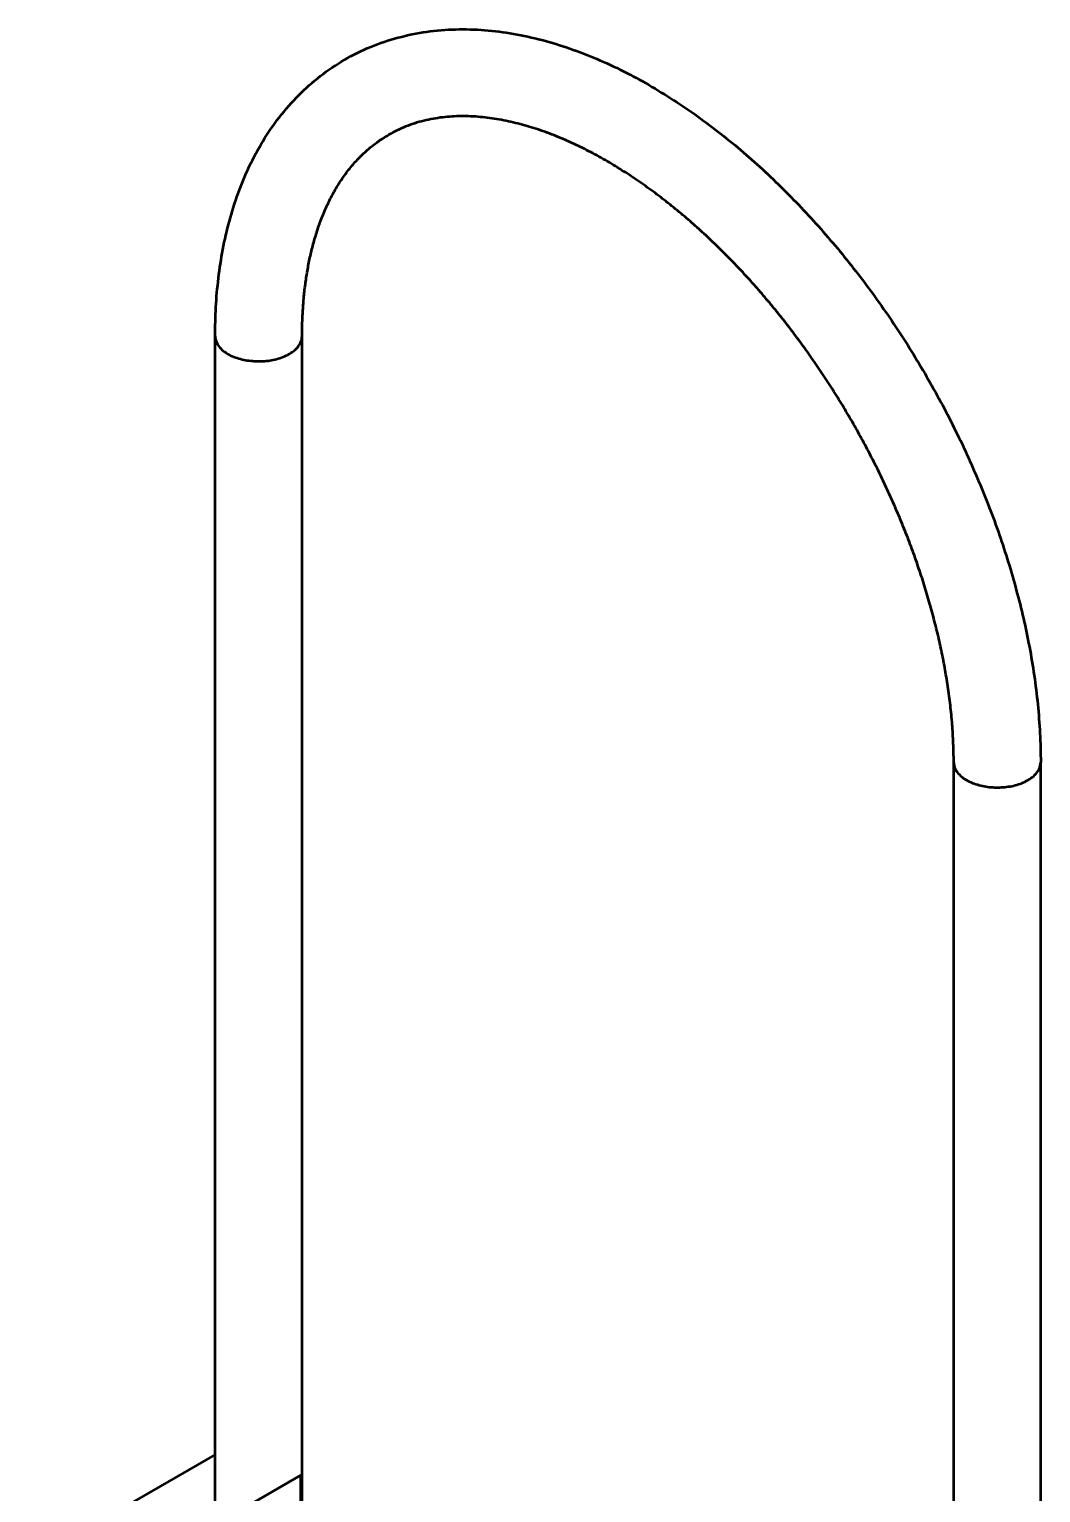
# Model space of a CAD drawing. Header units: millimetres. Extents: x 0 to 420, y 0 to 297.
# Drawn here: x 314.31 to 329.08, y 228.49 to 249.87 of the extents above; entities that cross this region are included whole.
import ezdxf

# ---------------------------------------------------------------- set-up
doc = ezdxf.new("R2010")
doc.units = ezdxf.units.MM
doc.layers.add('01-VISIBLE', color=7, linetype='CONTINUOUS', lineweight=50)

msp = doc.modelspace()

# ---------------------------------------------------------------- linework, layer by layer
at = {"layer": '01-VISIBLE'}
for p, q in [((317.023, 228.025), (317.023, 245.384)), ((318.293, 223.515), (318.293, 245.384)), ((327.806, 221.799), (327.806, 239.159)), ((329.076, 211.16), (329.076, 239.159)), ((314.31, 227.479), (317.023, 229.045)), ((315.317, 227.04), (318.276, 228.748)), ((318.276, 227.115), (318.276, 228.748))]:
    msp.add_line(p, q, dxfattribs=at)
for points in [[(317.023, 245.384), (317.023, 245.438), (317.023, 245.491), (317.024, 245.544), (317.026, 245.597), (317.027, 245.65), (317.029, 245.703), (317.032, 245.756), (317.035, 245.809), (317.038, 245.862), (317.041, 245.915), (317.045, 245.968), (317.05, 246.021), (317.055, 246.073), (317.06, 246.126), (317.066, 246.179), (317.072, 246.232), (317.078, 246.284), (317.085, 246.337), (317.092, 246.39), (317.1, 246.442), (317.109, 246.494), (317.117, 246.547), (317.127, 246.599), (317.136, 246.651), (317.146, 246.703), (317.157, 246.755), (317.168, 246.807), (317.18, 246.859), (317.192, 246.911), (317.204, 246.962), (317.217, 247.014), (317.231, 247.065), (317.245, 247.116), (317.26, 247.167), (317.275, 247.218), (317.291, 247.269), (317.307, 247.319), (317.324, 247.37), (317.341, 247.42), (317.359, 247.47), (317.377, 247.52), (317.396, 247.569), (317.416, 247.618), (317.436, 247.668), (317.456, 247.716), (317.478, 247.765), (317.499, 247.813), (317.522, 247.861), (317.545, 247.909), (317.569, 247.957), (317.593, 248.004), (317.618, 248.051), (317.643, 248.098), (317.669, 248.144), (317.696, 248.19), (317.723, 248.235), (317.751, 248.28), (317.779, 248.325), (317.809, 248.369), (317.838, 248.413), (317.869, 248.457), (317.9, 248.5), (317.931, 248.543), (317.963, 248.585), (317.996, 248.626), (318.03, 248.668), (318.064, 248.708), (318.099, 248.748), (318.134, 248.788), (318.17, 248.827), (318.206, 248.866), (318.244, 248.904), (318.281, 248.941), (318.32, 248.978), (318.358, 249.014), (318.398, 249.049), (318.438, 249.084), (318.479, 249.118), (318.52, 249.152), (318.561, 249.185), (318.604, 249.217), (318.646, 249.248), (318.69, 249.279), (318.733, 249.309), (318.778, 249.338), (318.822, 249.367), (318.868, 249.394), (318.913, 249.421), (318.959, 249.448), (319.006, 249.473), (319.053, 249.498), (319.1, 249.522), (319.148, 249.545), (319.196, 249.567), (319.245, 249.589), (319.294, 249.609), (319.343, 249.629), (319.392, 249.648), (319.442, 249.667), (319.492, 249.684), (319.543, 249.701), (319.593, 249.717), (319.644, 249.732), (319.695, 249.746), (319.747, 249.759), (319.798, 249.772), (319.85, 249.784), (319.902, 249.795), (319.954, 249.805), (320.006, 249.814), (320.059, 249.823), (320.111, 249.831), (320.164, 249.838), (320.216, 249.844), (320.269, 249.85), (320.322, 249.854), (320.375, 249.858), (320.428, 249.862), (320.481, 249.864), (320.534, 249.866), (320.587, 249.867), (320.64, 249.867), (320.693, 249.867), (320.746, 249.866), (320.799, 249.864), (320.852, 249.862), (320.905, 249.858), (320.958, 249.855), (321.011, 249.85), (321.064, 249.845), (321.117, 249.839), (321.169, 249.833), (321.222, 249.826), (321.274, 249.818), (321.327, 249.81), (321.379, 249.801), (321.431, 249.792), (321.484, 249.782), (321.536, 249.772), (321.588, 249.76), (321.639, 249.749), (321.691, 249.737), (321.742, 249.724), (321.794, 249.711), (321.845, 249.697), (321.896, 249.683), (321.947, 249.668), (321.998, 249.653), (322.049, 249.637), (322.099, 249.621), (322.15, 249.604), (322.2, 249.587), (322.25, 249.569), (322.3, 249.551), (322.35, 249.533), (322.399, 249.514), (322.449, 249.495), (322.498, 249.475), (322.547, 249.455), (322.596, 249.434), (322.645, 249.413), (322.693, 249.392), (322.742, 249.37), (322.79, 249.348), (322.838, 249.325), (322.886, 249.302), (322.933, 249.279), (322.981, 249.255), (323.028, 249.232), (323.075, 249.207), (323.122, 249.183), (323.169, 249.158), (323.216, 249.132), (323.262, 249.107), (323.309, 249.081), (323.355, 249.054), (323.401, 249.028), (323.446, 249.001), (323.492, 248.974), (323.537, 248.946), (323.583, 248.918), (323.628, 248.89), (323.672, 248.862), (323.717, 248.833), (323.762, 248.804), (323.806, 248.775), (323.85, 248.745), (323.894, 248.716), (323.938, 248.686), (323.981, 248.655), (324.025, 248.625), (324.068, 248.594), (324.111, 248.563), (324.154, 248.532), (324.196, 248.5), (324.239, 248.468), (324.281, 248.436), (324.323, 248.404), (324.365, 248.371), (324.407, 248.339), (324.449, 248.306), (324.49, 248.273), (324.531, 248.239), (324.572, 248.206), (324.613, 248.172), (324.654, 248.138), (324.695, 248.104), (324.735, 248.069), (324.775, 248.034), (324.815, 248), (324.855, 247.965), (324.895, 247.929), (324.934, 247.894), (324.974, 247.858), (325.013, 247.822), (325.052, 247.786), (325.09, 247.75), (325.129, 247.714), (325.168, 247.677), (325.206, 247.64), (325.244, 247.603), (325.282, 247.566), (325.32, 247.529), (325.357, 247.492), (325.395, 247.454), (325.432, 247.416), (325.469, 247.378), (325.506, 247.34), (325.543, 247.302), (325.579, 247.263), (325.615, 247.225), (325.652, 247.186), (325.688, 247.147), (325.724, 247.108), (325.759, 247.068), (325.795, 247.029), (325.83, 246.989), (325.865, 246.95), (325.9, 246.91), (325.935, 246.87), (325.97, 246.83), (326.004, 246.789), (326.039, 246.749), (326.073, 246.708), (326.107, 246.668), (326.141, 246.627), (326.175, 246.586), (326.208, 246.545), (326.241, 246.503), (326.274, 246.462), (326.307, 246.42), (326.34, 246.379), (326.373, 246.337), (326.405, 246.295), (326.438, 246.253), (326.47, 246.21), (326.502, 246.168), (326.534, 246.126), (326.565, 246.083), (326.597, 246.04), (326.628, 245.997), (326.659, 245.954), (326.69, 245.911), (326.721, 245.868), (326.752, 245.825), (326.782, 245.781), (326.812, 245.738), (326.842, 245.694), (326.872, 245.65), (326.902, 245.606), (326.932, 245.562), (326.961, 245.518), (326.99, 245.474), (327.019, 245.429), (327.048, 245.385), (327.077, 245.34), (327.106, 245.295), (327.134, 245.251), (327.162, 245.206), (327.19, 245.161), (327.218, 245.115), (327.246, 245.07), (327.273, 245.025), (327.301, 244.979), (327.328, 244.934), (327.355, 244.888), (327.382, 244.842), (327.408, 244.796), (327.435, 244.75), (327.461, 244.704), (327.487, 244.658), (327.513, 244.612), (327.539, 244.565), (327.564, 244.519), (327.59, 244.472), (327.615, 244.426), (327.64, 244.379), (327.665, 244.332), (327.69, 244.285), (327.714, 244.238), (327.739, 244.191), (327.763, 244.143), (327.787, 244.096), (327.81, 244.049), (327.834, 244.001), (327.857, 243.953), (327.881, 243.906), (327.904, 243.858), (327.927, 243.81), (327.949, 243.762), (327.972, 243.714), (327.994, 243.666), (328.016, 243.617), (328.038, 243.569), (328.06, 243.521), (328.081, 243.472), (328.102, 243.424), (328.124, 243.375), (328.145, 243.326), (328.165, 243.277), (328.186, 243.228), (328.206, 243.179), (328.226, 243.13), (328.246, 243.081), (328.266, 243.032), (328.286, 242.983), (328.305, 242.933), (328.324, 242.884), (328.343, 242.834), (328.362, 242.784), (328.38, 242.735), (328.399, 242.685), (328.417, 242.635), (328.435, 242.585), (328.453, 242.535), (328.47, 242.485), (328.487, 242.435), (328.504, 242.384), (328.521, 242.334), (328.538, 242.284), (328.554, 242.233), (328.571, 242.183), (328.587, 242.132), (328.602, 242.082), (328.618, 242.031), (328.633, 241.98), (328.648, 241.929), (328.663, 241.878), (328.678, 241.827), (328.692, 241.776), (328.706, 241.725), (328.72, 241.674), (328.734, 241.622), (328.747, 241.571), (328.761, 241.52), (328.774, 241.468), (328.786, 241.417), (328.799, 241.365), (328.811, 241.314), (328.823, 241.262), (328.835, 241.21), (328.847, 241.158), (328.858, 241.106), (328.869, 241.055), (328.88, 241.003), (328.89, 240.951), (328.9, 240.898), (328.91, 240.846), (328.92, 240.794), (328.93, 240.742), (328.939, 240.69), (328.948, 240.637), (328.956, 240.585), (328.965, 240.533), (328.973, 240.48), (328.981, 240.428), (328.988, 240.375), (328.995, 240.323), (329.002, 240.27), (329.009, 240.217), (329.015, 240.165), (329.021, 240.112), (329.027, 240.059), (329.033, 240.006), (329.038, 239.954), (329.043, 239.901), (329.047, 239.848), (329.051, 239.795), (329.055, 239.742), (329.059, 239.689), (329.062, 239.636), (329.065, 239.583), (329.067, 239.53), (329.07, 239.477), (329.072, 239.424), (329.073, 239.371), (329.074, 239.318), (329.075, 239.265), (329.076, 239.212), (329.076, 239.159)], [(327.806, 239.159), (327.806, 239.193), (327.806, 239.228), (327.805, 239.263), (327.805, 239.298), (327.804, 239.332), (327.803, 239.367), (327.802, 239.402), (327.8, 239.436), (327.799, 239.471), (327.797, 239.506), (327.795, 239.54), (327.793, 239.575), (327.791, 239.61), (327.789, 239.644), (327.786, 239.679), (327.784, 239.714), (327.781, 239.748), (327.778, 239.783), (327.775, 239.818), (327.772, 239.852), (327.768, 239.887), (327.765, 239.921), (327.761, 239.956), (327.757, 239.99), (327.753, 240.025), (327.749, 240.059), (327.744, 240.094), (327.74, 240.128), (327.735, 240.163), (327.731, 240.197), (327.726, 240.231), (327.721, 240.266), (327.716, 240.3), (327.71, 240.334), (327.705, 240.369), (327.699, 240.403), (327.693, 240.437), (327.688, 240.471), (327.682, 240.506), (327.676, 240.54), (327.669, 240.574), (327.663, 240.608), (327.656, 240.642), (327.65, 240.676), (327.643, 240.71), (327.636, 240.744), (327.629, 240.778), (327.622, 240.812), (327.615, 240.846), (327.607, 240.88), (327.6, 240.914), (327.592, 240.948), (327.585, 240.982), (327.577, 241.016), (327.569, 241.05), (327.561, 241.083), (327.552, 241.117), (327.544, 241.151), (327.536, 241.184), (327.527, 241.218), (327.518, 241.252), (327.509, 241.285), (327.501, 241.319), (327.492, 241.352), (327.482, 241.386), (327.473, 241.419), (327.464, 241.453), (327.454, 241.486), (327.445, 241.52), (327.435, 241.553), (327.425, 241.586), (327.415, 241.62), (327.405, 241.653), (327.395, 241.686), (327.385, 241.719), (327.375, 241.752), (327.364, 241.785), (327.354, 241.819), (327.343, 241.852), (327.332, 241.885), (327.321, 241.918), (327.31, 241.951), (327.299, 241.984), (327.288, 242.016), (327.277, 242.049), (327.266, 242.082), (327.254, 242.115), (327.242, 242.148), (327.231, 242.18), (327.219, 242.213), (327.207, 242.246), (327.195, 242.278), (327.183, 242.311), (327.171, 242.343), (327.159, 242.376), (327.146, 242.408), (327.134, 242.441), (327.121, 242.473), (327.109, 242.505), (327.096, 242.538), (327.083, 242.57), (327.07, 242.602), (327.057, 242.634), (327.044, 242.666), (327.031, 242.699), (327.017, 242.731), (327.004, 242.763), (326.991, 242.795), (326.977, 242.827), (326.963, 242.859), (326.949, 242.89), (326.936, 242.922), (326.922, 242.954), (326.908, 242.986), (326.893, 243.018), (326.879, 243.049), (326.865, 243.081), (326.85, 243.112), (326.836, 243.144), (326.821, 243.176), (326.807, 243.207), (326.792, 243.238), (326.777, 243.27), (326.762, 243.301), (326.747, 243.332), (326.732, 243.364), (326.717, 243.395), (326.701, 243.426), (326.686, 243.457), (326.671, 243.488), (326.655, 243.519), (326.639, 243.55), (326.624, 243.581), (326.608, 243.612), (326.592, 243.643), (326.576, 243.674), (326.56, 243.705), (326.544, 243.736), (326.528, 243.766), (326.511, 243.797), (326.495, 243.827), (326.478, 243.858), (326.462, 243.889), (326.445, 243.919), (326.428, 243.949), (326.411, 243.98), (326.394, 244.01), (326.377, 244.04), (326.36, 244.071), (326.343, 244.101), (326.326, 244.131), (326.309, 244.161), (326.291, 244.191), (326.274, 244.221), (326.256, 244.251), (326.238, 244.281), (326.221, 244.311), (326.203, 244.341), (326.185, 244.37), (326.167, 244.4), (326.149, 244.43), (326.131, 244.459), (326.112, 244.489), (326.094, 244.518), (326.076, 244.548), (326.057, 244.577), (326.039, 244.606), (326.02, 244.636), (326.001, 244.665), (325.982, 244.694), (325.964, 244.723), (325.945, 244.752), (325.926, 244.781), (325.906, 244.81), (325.887, 244.839), (325.868, 244.868), (325.848, 244.897), (325.829, 244.926), (325.809, 244.954), (325.79, 244.983), (325.77, 245.012), (325.75, 245.04), (325.73, 245.069), (325.711, 245.097), (325.691, 245.126), (325.67, 245.154), (325.65, 245.182), (325.63, 245.21), (325.61, 245.238), (325.589, 245.267), (325.569, 245.295), (325.548, 245.323), (325.527, 245.35), (325.507, 245.378), (325.486, 245.406), (325.465, 245.434), (325.444, 245.461), (325.423, 245.489), (325.402, 245.517), (325.38, 245.544), (325.359, 245.572), (325.338, 245.599), (325.316, 245.626), (325.295, 245.653), (325.273, 245.681), (325.251, 245.708), (325.23, 245.735), (325.208, 245.762), (325.186, 245.789), (325.164, 245.815), (325.142, 245.842), (325.119, 245.869), (325.097, 245.896), (325.075, 245.922), (325.052, 245.949), (325.03, 245.975), (325.007, 246.001), (324.985, 246.028), (324.962, 246.054), (324.939, 246.08), (324.916, 246.106), (324.893, 246.132), (324.87, 246.158), (324.847, 246.184), (324.824, 246.21), (324.8, 246.236), (324.777, 246.261), (324.753, 246.287), (324.73, 246.312), (324.706, 246.338), (324.682, 246.363), (324.658, 246.388), (324.635, 246.414), (324.611, 246.439), (324.587, 246.464), (324.562, 246.489), (324.538, 246.514), (324.514, 246.538), (324.489, 246.563), (324.465, 246.588), (324.44, 246.612), (324.416, 246.637), (324.391, 246.661), (324.366, 246.685), (324.341, 246.71), (324.316, 246.734), (324.291, 246.758), (324.266, 246.782), (324.241, 246.806), (324.216, 246.829), (324.19, 246.853), (324.165, 246.877), (324.139, 246.9), (324.114, 246.924), (324.088, 246.947), (324.062, 246.97), (324.036, 246.993), (324.01, 247.016), (323.984, 247.039), (323.958, 247.062), (323.932, 247.085), (323.905, 247.107), (323.879, 247.13), (323.852, 247.152), (323.826, 247.175), (323.799, 247.197), (323.772, 247.219), (323.746, 247.241), (323.719, 247.263), (323.692, 247.285), (323.665, 247.307), (323.637, 247.328), (323.61, 247.35), (323.583, 247.371), (323.555, 247.392), (323.528, 247.414), (323.5, 247.435), (323.472, 247.456), (323.445, 247.476), (323.417, 247.497), (323.389, 247.518), (323.361, 247.538), (323.332, 247.558), (323.304, 247.579), (323.276, 247.599), (323.247, 247.619), (323.219, 247.638), (323.19, 247.658), (323.162, 247.678), (323.133, 247.697), (323.104, 247.716), (323.075, 247.736), (323.046, 247.755), (323.017, 247.773), (322.988, 247.792), (322.958, 247.811), (322.929, 247.829), (322.899, 247.848), (322.87, 247.866), (322.84, 247.884), (322.81, 247.902), (322.78, 247.919), (322.75, 247.937), (322.72, 247.954), (322.69, 247.971), (322.66, 247.988), (322.63, 248.005), (322.599, 248.022), (322.569, 248.039), (322.538, 248.055), (322.507, 248.071), (322.476, 248.087), (322.446, 248.103), (322.415, 248.119), (322.384, 248.134), (322.352, 248.15), (322.321, 248.165), (322.29, 248.18), (322.258, 248.194), (322.227, 248.209), (322.195, 248.223), (322.163, 248.237), (322.132, 248.251), (322.1, 248.265), (322.068, 248.278), (322.036, 248.292), (322.003, 248.305), (321.971, 248.318), (321.939, 248.33), (321.906, 248.343), (321.874, 248.355), (321.841, 248.367), (321.808, 248.378), (321.776, 248.39), (321.743, 248.401), (321.71, 248.412), (321.677, 248.423), (321.644, 248.433), (321.61, 248.443), (321.577, 248.453), (321.544, 248.463), (321.51, 248.472), (321.477, 248.481), (321.443, 248.49), (321.409, 248.498), (321.376, 248.506), (321.342, 248.514), (321.308, 248.522), (321.274, 248.529), (321.24, 248.536), (321.206, 248.542), (321.172, 248.548), (321.137, 248.554), (321.103, 248.56), (321.069, 248.565), (321.034, 248.57), (321, 248.574), (320.966, 248.578), (320.931, 248.582), (320.896, 248.585), (320.862, 248.588), (320.827, 248.591), (320.793, 248.593), (320.758, 248.595), (320.723, 248.596), (320.688, 248.597), (320.654, 248.597), (320.619, 248.597), (320.584, 248.597), (320.55, 248.596), (320.515, 248.594), (320.48, 248.592), (320.446, 248.59), (320.411, 248.587), (320.376, 248.584), (320.342, 248.58), (320.307, 248.576), (320.273, 248.571), (320.239, 248.566), (320.204, 248.56), (320.17, 248.553), (320.136, 248.546), (320.102, 248.539), (320.069, 248.531), (320.035, 248.522), (320.001, 248.513), (319.968, 248.503), (319.935, 248.493), (319.902, 248.482), (319.869, 248.471), (319.837, 248.459), (319.804, 248.446), (319.772, 248.433), (319.74, 248.419), (319.709, 248.405), (319.677, 248.39), (319.646, 248.375), (319.615, 248.359), (319.585, 248.342), (319.554, 248.325)], [(318.293, 245.384), (318.293, 245.41), (318.293, 245.435), (318.293, 245.46), (318.293, 245.485), (318.294, 245.51), (318.294, 245.535), (318.295, 245.561), (318.296, 245.586), (318.297, 245.611), (318.298, 245.636), (318.299, 245.661), (318.3, 245.686), (318.301, 245.712), (318.303, 245.737), (318.304, 245.762), (318.306, 245.787), (318.307, 245.812), (318.309, 245.837), (318.311, 245.862), (318.313, 245.887), (318.315, 245.912), (318.317, 245.937), (318.32, 245.962), (318.322, 245.988), (318.325, 246.013), (318.328, 246.038), (318.33, 246.063), (318.333, 246.088), (318.337, 246.113), (318.34, 246.137), (318.343, 246.162), (318.347, 246.187), (318.35, 246.212), (318.354, 246.237), (318.358, 246.262), (318.362, 246.287), (318.366, 246.312), (318.37, 246.337), (318.374, 246.361), (318.379, 246.386), (318.383, 246.411), (318.388, 246.436), (318.393, 246.46), (318.398, 246.485), (318.403, 246.51), (318.408, 246.534), (318.414, 246.559), (318.419, 246.583), (318.425, 246.608), (318.431, 246.632), (318.437, 246.657), (318.443, 246.681), (318.45, 246.705), (318.456, 246.73), (318.463, 246.754), (318.469, 246.778), (318.476, 246.802), (318.483, 246.827), (318.491, 246.851), (318.498, 246.875), (318.506, 246.899), (318.513, 246.923), (318.521, 246.947), (318.529, 246.97), (318.537, 246.994), (318.546, 247.018), (318.554, 247.042), (318.563, 247.065), (318.572, 247.089), (318.581, 247.112), (318.59, 247.136), (318.6, 247.159), (318.609, 247.182), (318.619, 247.205), (318.629, 247.229), (318.639, 247.252), (318.65, 247.275), (318.66, 247.297), (318.671, 247.32), (318.682, 247.343), (318.693, 247.366), (318.704, 247.388), (318.716, 247.41), (318.727, 247.433), (318.739, 247.455), (318.751, 247.477), (318.763, 247.499), (318.776, 247.521), (318.789, 247.543), (318.801, 247.564), (318.814, 247.586), (318.828, 247.607), (318.841, 247.628), (318.855, 247.649), (318.869, 247.67), (318.883, 247.691), (318.897, 247.712), (318.912, 247.732), (318.927, 247.753), (318.942, 247.773), (318.957, 247.793), (318.972, 247.813), (318.988, 247.833), (319.004, 247.852), (319.02, 247.872), (319.036, 247.891), (319.052, 247.91), (319.069, 247.929), (319.086, 247.947), (319.103, 247.966), (319.121, 247.984), (319.138, 248.002), (319.156, 248.02), (319.174, 248.037), (319.192, 248.055), (319.211, 248.072), (319.229, 248.089), (319.248, 248.106), (319.267, 248.122), (319.286, 248.138), (319.306, 248.154), (319.325, 248.17), (319.345, 248.185), (319.365, 248.201), (319.386, 248.215), (319.406, 248.23), (319.427, 248.245), (319.448, 248.259), (319.469, 248.272), (319.49, 248.286), (319.511, 248.299), (319.533, 248.312), (319.554, 248.325)], [(317.023, 245.384), (317.024, 245.359), (317.029, 245.334), (317.036, 245.31), (317.046, 245.287), (317.058, 245.264), (317.072, 245.243), (317.087, 245.223), (317.105, 245.204), (317.123, 245.187), (317.142, 245.17), (317.162, 245.155), (317.183, 245.141), (317.205, 245.128), (317.227, 245.115), (317.249, 245.104), (317.272, 245.093), (317.296, 245.083), (317.32, 245.074), (317.344, 245.066), (317.368, 245.058), (317.392, 245.051), (317.417, 245.045), (317.441, 245.04), (317.466, 245.035), (317.491, 245.031), (317.516, 245.027), (317.542, 245.024), (317.567, 245.022), (317.592, 245.02), (317.617, 245.019), (317.643, 245.018), (317.668, 245.018), (317.693, 245.018), (317.719, 245.02), (317.744, 245.021), (317.769, 245.024), (317.795, 245.026), (317.82, 245.03), (317.845, 245.034), (317.87, 245.039), (317.894, 245.044), (317.919, 245.05), (317.943, 245.057), (317.968, 245.064), (317.992, 245.073), (318.015, 245.082), (318.039, 245.091), (318.062, 245.102), (318.085, 245.113), (318.107, 245.125)], [(318.107, 245.125), (318.129, 245.139), (318.15, 245.153), (318.171, 245.168), (318.19, 245.185), (318.209, 245.202), (318.226, 245.221), (318.242, 245.241), (318.257, 245.263), (318.269, 245.285), (318.279, 245.309), (318.287, 245.334), (318.291, 245.359), (318.293, 245.384)], [(327.806, 239.159), (327.808, 239.133), (327.812, 239.108), (327.819, 239.084), (327.829, 239.061), (327.841, 239.039), (327.855, 239.017), (327.871, 238.997), (327.888, 238.979), (327.906, 238.961), (327.925, 238.945), (327.946, 238.929), (327.967, 238.915), (327.988, 238.902), (328.01, 238.889), (328.033, 238.878), (328.056, 238.867), (328.079, 238.857), (328.103, 238.848), (328.127, 238.84), (328.151, 238.833), (328.175, 238.826), (328.2, 238.82), (328.225, 238.814), (328.25, 238.809), (328.275, 238.805), (328.3, 238.801), (328.325, 238.798), (328.35, 238.796), (328.375, 238.794), (328.401, 238.793), (328.426, 238.792), (328.451, 238.792), (328.477, 238.793), (328.502, 238.794), (328.527, 238.795), (328.553, 238.798), (328.578, 238.801), (328.603, 238.804), (328.628, 238.808), (328.653, 238.813), (328.678, 238.818), (328.702, 238.825), (328.727, 238.831), (328.751, 238.839), (328.775, 238.847), (328.799, 238.856), (328.822, 238.865), (328.845, 238.876), (328.868, 238.887), (328.89, 238.899)], [(328.89, 238.899), (328.912, 238.913), (328.933, 238.927), (328.954, 238.943), (328.974, 238.959), (328.992, 238.977), (329.01, 238.996), (329.026, 239.016), (329.04, 239.037), (329.052, 239.06), (329.062, 239.083), (329.07, 239.108), (329.075, 239.133), (329.076, 239.159)]]:
    msp.add_lwpolyline(points, dxfattribs=at)

doc.saveas('drawing.dxf')
